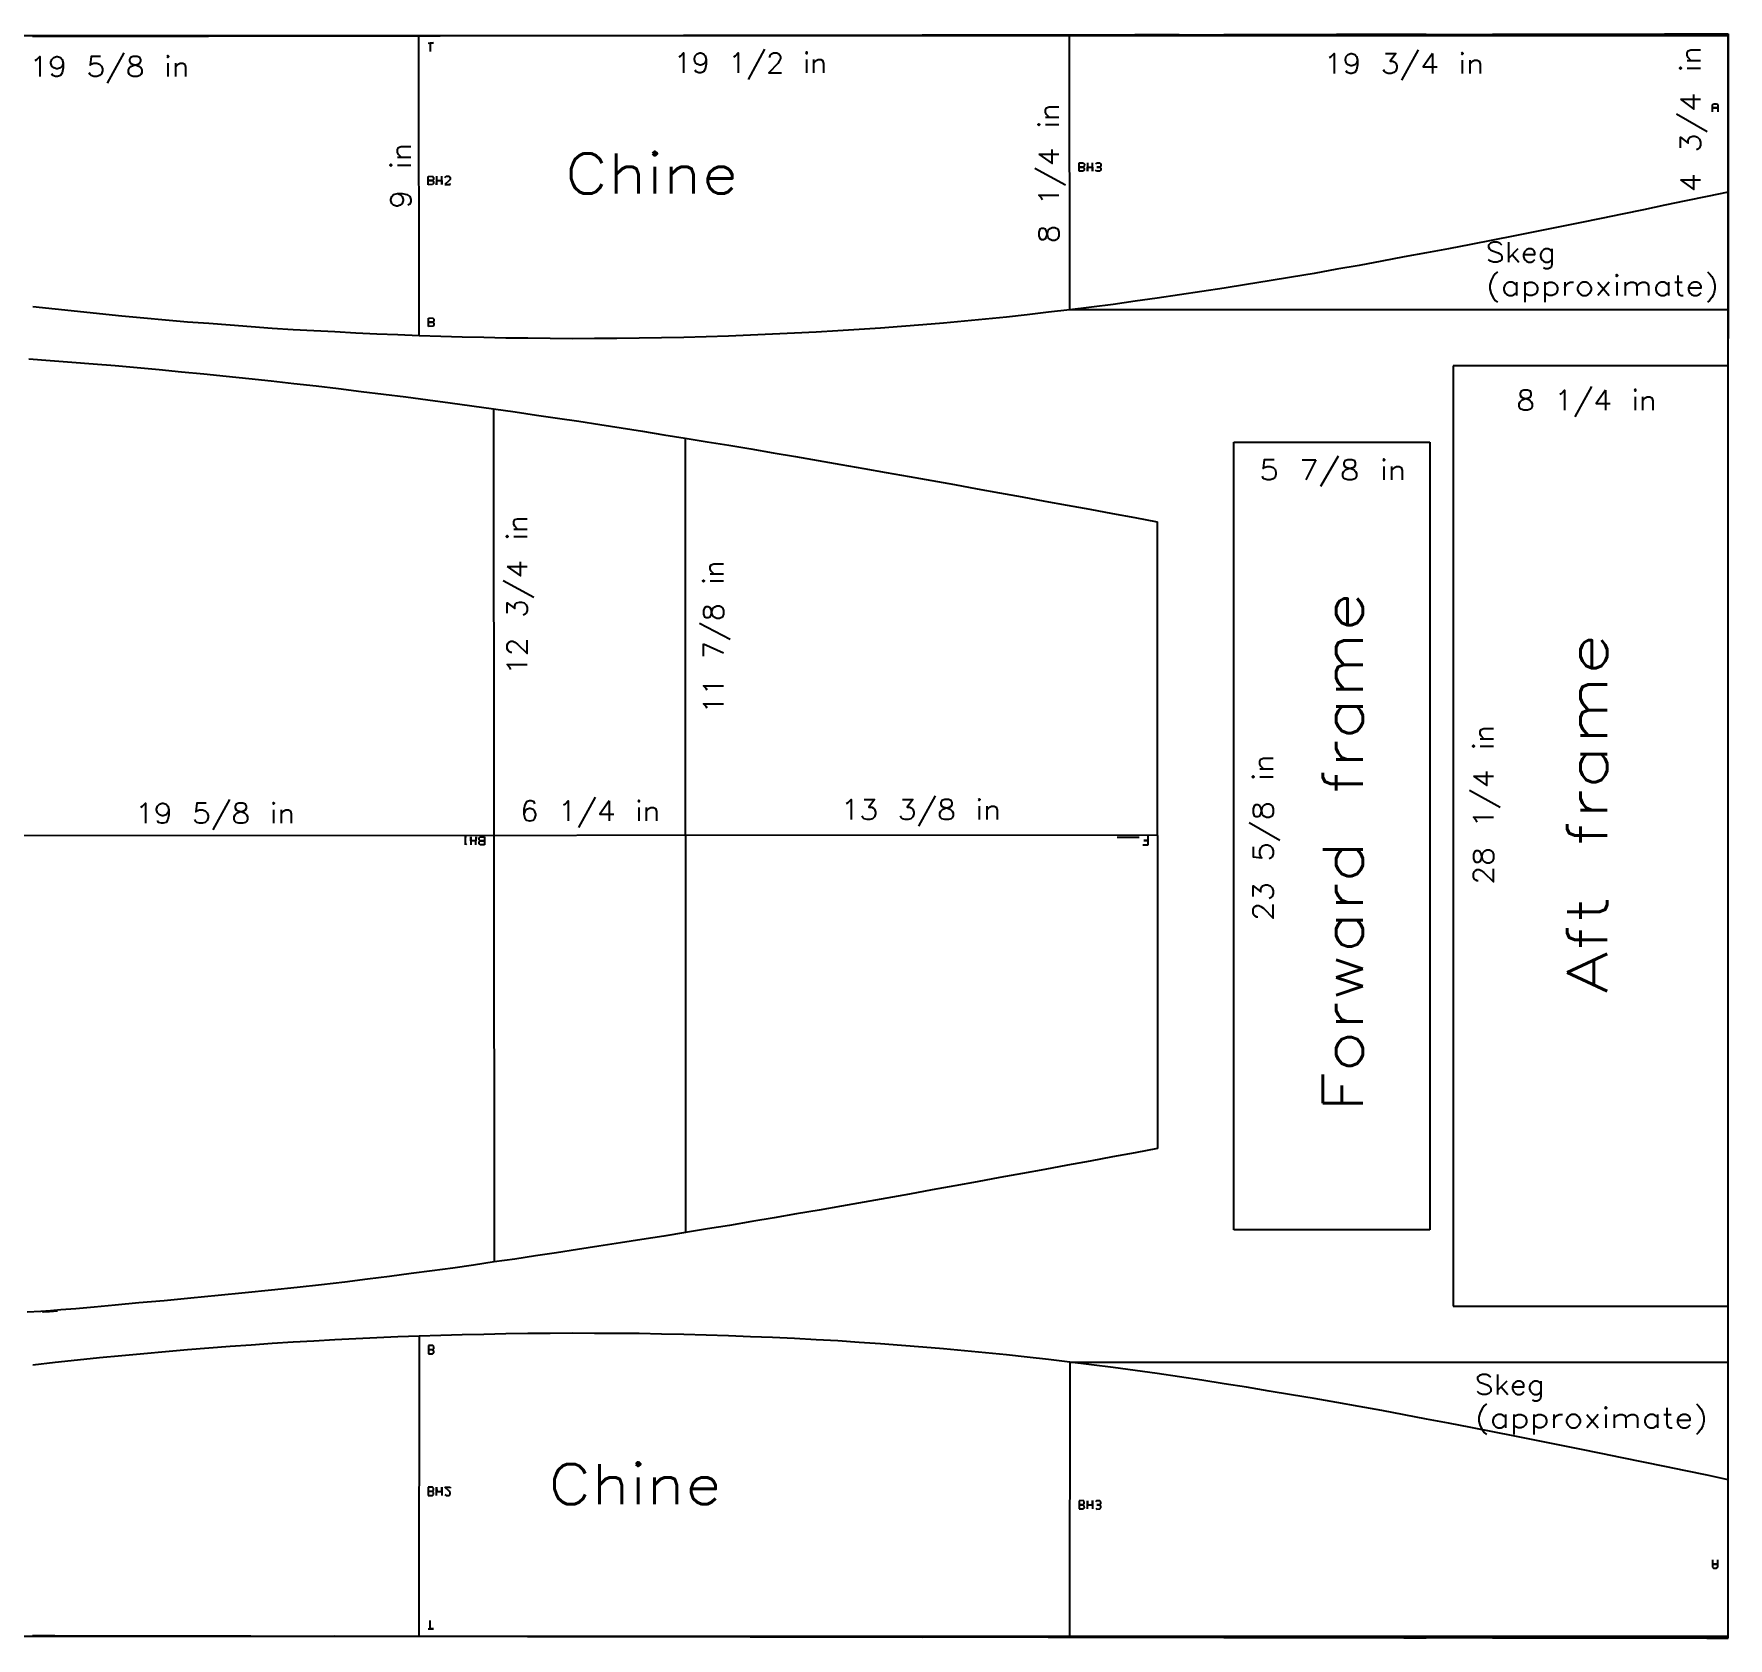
# Model space of a CAD drawing. Extents: x -42.5 to 53.5, y 4.2 to 52.3.
# Drawn here: x 2.7 to 53.5, y 4.2 to 52.3 of the extents above; entities that cross this region are included whole.
import ezdxf
from ezdxf.enums import TextEntityAlignment as Align

# ---------------------------------------------------------------- set-up
doc = ezdxf.new("R2010")
doc.units = 0
doc.layers.get('0').update_dxf_attribs({"linetype": 'CONTINUOUS'})
doc.styles.get("Standard").update_dxf_attribs({"font": 'TXT.SHX'})

msp = doc.modelspace()

# ---------------------------------------------------------------- linework, layer by layer
for p, q in [((2.63, 52.21), (3.3, 52.21)), ((3.3, 52.21), (3.97, 52.21)), ((3.97, 52.21), (4.63, 52.21)), ((4.63, 52.21), (5.29, 52.21)), ((5.29, 52.21), (5.96, 52.21)), ((5.96, 52.21), (6.61, 52.21)), ((6.61, 52.21), (7.26, 52.21)), ((7.26, 52.21), (7.91, 52.21)), ((7.91, 52.21), (8.55, 52.22)), ((7.91, 52.21), (7.91, 52.21)), ((7.91, 52.21), (7.91, 52.21)), ((8.55, 52.22), (9.18, 52.22)), ((9.18, 52.22), (9.81, 52.22)), ((9.81, 52.22), (10.44, 52.22)), ((10.44, 52.22), (11.07, 52.22)), ((11.07, 52.22), (11.69, 52.22)), ((11.69, 52.22), (12.32, 52.22)), ((12.32, 52.22), (12.95, 52.22)), ((12.95, 52.22), (13.58, 52.22)), ((13.58, 52.22), (14.22, 52.22)), ((14.23, 43.22), (14.22, 52.22)), ((14.22, 52.22), (14.22, 52.22)), ((14.22, 52.22), (14.22, 52.22)), ((14.22, 52.22), (14.86, 52.22)), ((14.5, 52), (14.66, 52.01)), ((14.66, 52.01), (14.56, 52)), ((14.56, 52), (14.56, 51.75)), ((14.86, 52.22), (15.51, 52.23)), ((15.51, 52.23), (16.16, 52.23)), ((16.16, 52.23), (16.82, 52.23)), ((16.82, 52.23), (17.48, 52.23)), ((17.48, 52.23), (18.15, 52.23)), ((18.15, 52.23), (18.81, 52.23)), ((18.81, 52.23), (19.48, 52.23)), ((19.48, 52.23), (20.15, 52.23)), ((20.15, 52.23), (20.82, 52.23)), ((20.82, 52.23), (20.82, 52.23)), ((20.82, 52.23), (20.82, 52.23)), ((20.82, 52.23), (21.49, 52.23)), ((21.49, 52.23), (22.16, 52.24)), ((22.16, 52.24), (22.83, 52.24)), ((22.83, 52.24), (23.49, 52.24)), ((23.49, 52.24), (24.16, 52.24)), ((24.16, 52.24), (24.82, 52.24)), ((24.82, 52.24), (25.48, 52.24)), ((25.48, 52.24), (26.13, 52.24)), ((26.13, 52.24), (26.78, 52.24)), ((26.78, 52.24), (27.42, 52.24)), ((27.42, 52.24), (27.42, 52.24)), ((27.42, 52.24), (27.42, 52.24)), ((27.42, 52.24), (28.06, 52.24)), ((28.06, 52.24), (28.69, 52.24)), ((28.69, 52.24), (29.32, 52.25)), ((29.32, 52.25), (29.95, 52.25)), ((29.95, 52.25), (30.58, 52.25)), ((30.58, 52.25), (31.2, 52.25)), ((31.2, 52.25), (31.83, 52.25)), ((31.83, 52.25), (32.46, 52.25)), ((32.46, 52.25), (33.1, 52.25)), ((33.1, 52.25), (33.74, 52.25)), ((33.75, 44), (33.74, 52.25)), ((33.74, 52.25), (33.74, 52.25)), ((33.74, 52.25), (33.74, 52.25)), ((33.74, 52.25), (34.39, 52.25)), ((34.39, 52.25), (35.04, 52.25)), ((35.04, 52.25), (35.7, 52.26)), ((35.7, 52.26), (36.36, 52.26)), ((36.36, 52.26), (37.03, 52.26)), ((37.03, 52.26), (37.69, 52.25)), ((37.69, 52.25), (38.37, 52.26)), ((38.37, 52.26), (39.04, 52.26)), ((39.04, 52.26), (39.72, 52.26)), ((39.72, 52.26), (40.39, 52.26)), ((40.39, 52.26), (40.39, 52.26)), ((40.39, 52.26), (40.39, 52.26)), ((40.39, 52.26), (41.07, 52.26)), ((41.07, 52.26), (41.75, 52.27)), ((41.75, 52.27), (42.42, 52.27)), ((42.42, 52.27), (43.09, 52.27)), ((43.09, 52.27), (43.77, 52.27)), ((43.77, 52.27), (44.44, 52.27)), ((44.44, 52.27), (45.1, 52.26)), ((45.1, 52.26), (45.77, 52.26)), ((45.77, 52.26), (46.43, 52.27)), ((46.43, 52.27), (47.09, 52.27)), ((47.09, 52.27), (47.09, 52.27)), ((47.09, 52.27), (47.09, 52.27)), ((47.09, 52.27), (47.74, 52.27)), ((47.74, 52.27), (48.39, 52.27)), ((48.39, 52.27), (49.03, 52.27)), ((49.03, 52.27), (49.68, 52.27)), ((49.68, 52.27), (50.32, 52.27)), ((50.32, 52.27), (50.96, 52.27)), ((50.96, 52.27), (51.59, 52.28)), ((51.59, 52.28), (52.23, 52.28)), ((52.23, 52.28), (52.86, 52.28)), ((52.86, 52.28), (53.5, 52.28)), ((53.5, 52.28), (53.5, 52.28)), ((53.5, 52.28), (53.5, 47.53)), ((53.03, 50.15), (53.06, 50.18)), ((53.03, 49.94), (53.03, 50.15)), ((53.19, 50.06), (53.03, 50.06)), ((53.03, 50.06), (53.19, 50.06)), ((53.06, 50.18), (53.15, 50.18)), ((53.15, 50.18), (53.19, 50.15)), ((53.19, 50.15), (53.19, 50.06)), ((53.19, 50.06), (53.19, 49.94)), ((34.03, 48.16), (34.03, 48.41)), ((34.03, 48.41), (34.15, 48.41)), ((34.15, 48.41), (34.19, 48.37)), ((34.18, 48.31), (34.15, 48.28)), ((34.19, 48.37), (34.18, 48.31)), ((34.28, 48.41), (34.28, 48.16)), ((34.43, 48.16), (34.43, 48.41)), ((34.53, 48.38), (34.56, 48.41)), ((34.56, 48.41), (34.65, 48.41)), ((34.65, 48.41), (34.68, 48.38)), ((34.68, 48.31), (34.65, 48.28)), ((34.68, 48.38), (34.68, 48.31)), ((14.5, 48), (14.63, 48.01)), ((14.5, 47.75), (14.5, 48)), ((14.63, 47.88), (14.5, 47.88)), ((14.5, 47.88), (14.63, 47.88)), ((14.63, 48.01), (14.66, 47.97)), ((14.66, 47.91), (14.63, 47.88)), ((14.63, 47.88), (14.66, 47.85)), ((14.66, 47.79), (14.63, 47.76)), ((14.66, 47.97), (14.66, 47.91)), ((14.66, 47.85), (14.66, 47.79)), ((14.75, 48.01), (14.75, 47.75)), ((14.75, 47.75), (14.76, 47.88)), ((14.76, 47.88), (14.91, 47.88)), ((14.91, 47.76), (14.91, 48.01)), ((14.91, 47.88), (14.91, 47.76)), ((15, 47.97), (15.04, 48.01)), ((15.13, 47.88), (15, 47.76)), ((15.04, 48.01), (15.13, 48.01)), ((15.13, 48.01), (15.16, 47.97)), ((15.16, 47.91), (15.13, 47.88)), ((15.16, 47.97), (15.16, 47.91)), ((15.16, 47.76), (15.16, 47.79)), ((34.15, 48.28), (34.03, 48.28)), ((34.03, 48.28), (34.15, 48.28)), ((34.15, 48.16), (34.03, 48.16)), ((34.15, 48.28), (34.18, 48.25)), ((34.18, 48.19), (34.15, 48.16)), ((34.18, 48.25), (34.18, 48.19)), ((34.28, 48.16), (34.28, 48.28)), ((34.28, 48.28), (34.43, 48.28)), ((34.43, 48.28), (34.43, 48.16)), ((34.55, 48.16), (34.52, 48.19)), ((34.65, 48.16), (34.55, 48.16)), ((34.65, 48.28), (34.56, 48.28)), ((34.56, 48.28), (34.65, 48.28)), ((34.65, 48.28), (34.68, 48.25)), ((34.68, 48.19), (34.65, 48.16)), ((34.68, 48.25), (34.68, 48.19)), ((14.63, 47.76), (14.5, 47.75)), ((15, 47.76), (15.16, 47.76)), ((52.23, 47.27), (51.6, 47.14)), ((52.87, 47.4), (52.23, 47.27)), ((53.5, 47.53), (52.87, 47.4)), ((53.5, 47.53), (53.5, 47.53)), ((50.32, 46.87), (49.69, 46.74)), ((50.96, 47), (50.32, 46.87)), ((51.6, 47.14), (50.96, 47)), ((47.75, 46.35), (47.1, 46.22)), ((48.4, 46.48), (47.75, 46.35)), ((49.05, 46.61), (48.4, 46.48)), ((49.69, 46.74), (49.05, 46.61)), ((45.11, 45.83), (44.45, 45.71)), ((45.78, 45.96), (45.11, 45.83)), ((46.44, 46.09), (45.78, 45.96)), ((47.1, 46.22), (46.44, 46.09)), ((47.1, 46.22), (47.1, 46.22)), ((47.1, 46.22), (47.1, 46.22)), ((42.43, 45.33), (41.76, 45.22)), ((43.11, 45.46), (42.43, 45.33)), ((43.78, 45.59), (43.11, 45.46)), ((44.45, 45.71), (43.78, 45.59)), ((39.05, 44.76), (38.38, 44.65)), ((39.73, 44.87), (39.05, 44.76)), ((40.4, 44.98), (39.73, 44.87)), ((41.08, 45.09), (40.4, 44.98)), ((40.4, 44.98), (40.4, 44.98)), ((40.4, 44.98), (40.4, 44.98)), ((41.76, 45.22), (41.08, 45.09)), ((35.71, 44.26), (35.05, 44.16)), ((36.37, 44.35), (35.71, 44.26)), ((37.04, 44.45), (36.37, 44.35)), ((37.71, 44.55), (37.04, 44.45)), ((38.38, 44.65), (37.71, 44.55)), ((3.31, 44.02), (2.64, 44.09)), ((3.98, 43.95), (3.31, 44.02)), ((4.64, 43.88), (3.98, 43.95)), ((5.31, 43.81), (4.64, 43.88)), ((5.97, 43.75), (5.31, 43.81)), ((6.62, 43.69), (5.97, 43.75)), ((14.51, 43.75), (14.63, 43.76)), ((14.51, 43.5), (14.51, 43.75)), ((14.63, 43.76), (14.67, 43.72)), ((14.67, 43.72), (14.67, 43.66)), ((31.22, 43.72), (30.59, 43.66)), ((31.85, 43.78), (31.22, 43.72)), ((32.47, 43.85), (31.85, 43.78)), ((33.11, 43.93), (32.47, 43.85)), ((33.75, 44), (33.11, 43.93)), ((34.4, 44.08), (33.75, 44)), ((33.75, 44), (33.75, 44)), ((33.75, 44), (33.75, 44)), ((35.05, 44.16), (34.4, 44.08)), ((7.28, 43.63), (6.62, 43.69)), ((7.92, 43.59), (7.28, 43.63)), ((8.56, 43.54), (7.92, 43.59)), ((7.92, 43.59), (7.92, 43.59)), ((7.92, 43.59), (7.92, 43.59)), ((9.19, 43.49), (8.56, 43.54)), ((9.82, 43.44), (9.19, 43.49)), ((10.45, 43.4), (9.82, 43.44)), ((11.07, 43.37), (10.45, 43.4)), ((11.7, 43.34), (11.07, 43.37)), ((12.33, 43.3), (11.7, 43.34)), ((12.96, 43.27), (12.33, 43.3)), ((13.59, 43.25), (12.96, 43.27)), ((14.23, 43.22), (13.59, 43.25)), ((14.88, 43.2), (14.23, 43.22)), ((14.23, 43.22), (14.23, 43.22)), ((14.23, 43.22), (14.23, 43.22)), ((14.63, 43.63), (14.51, 43.63)), ((14.51, 43.63), (14.63, 43.63)), ((14.64, 43.51), (14.51, 43.5)), ((14.67, 43.66), (14.63, 43.63)), ((14.63, 43.63), (14.67, 43.6)), ((14.67, 43.53), (14.64, 43.51)), ((14.67, 43.6), (14.67, 43.53)), ((23.51, 43.21), (22.84, 43.19)), ((24.17, 43.24), (23.51, 43.21)), ((24.83, 43.27), (24.17, 43.24)), ((25.49, 43.3), (24.83, 43.27)), ((26.14, 43.33), (25.49, 43.3)), ((26.79, 43.37), (26.14, 43.33)), ((27.43, 43.41), (26.79, 43.37)), ((28.07, 43.45), (27.43, 43.41)), ((27.43, 43.41), (27.43, 43.41)), ((27.43, 43.41), (27.43, 43.41)), ((28.7, 43.5), (28.07, 43.45)), ((29.34, 43.55), (28.7, 43.5)), ((29.96, 43.6), (29.34, 43.55)), ((30.59, 43.66), (29.96, 43.6)), ((15.52, 43.18), (14.88, 43.2)), ((16.17, 43.17), (15.52, 43.18)), ((16.83, 43.15), (16.17, 43.17)), ((17.49, 43.15), (16.83, 43.15)), ((18.16, 43.14), (17.49, 43.15)), ((18.83, 43.13), (18.16, 43.14)), ((19.49, 43.14), (18.83, 43.13)), ((20.16, 43.14), (19.49, 43.14)), ((20.83, 43.15), (20.16, 43.14)), ((21.5, 43.16), (20.83, 43.15)), ((20.83, 43.15), (20.83, 43.15)), ((20.83, 43.15), (20.83, 43.15)), ((22.17, 43.17), (21.5, 43.16)), ((22.84, 43.19), (22.17, 43.17)), ((2.52, 42.53), (3.16, 42.48)), ((3.16, 42.48), (3.16, 42.48)), ((3.16, 42.48), (3.16, 42.48)), ((3.16, 42.48), (3.81, 42.43)), ((3.81, 42.43), (4.45, 42.38)), ((4.45, 42.38), (5.11, 42.33)), ((5.11, 42.33), (5.77, 42.27)), ((5.77, 42.27), (6.43, 42.21)), ((6.43, 42.21), (7.1, 42.14)), ((53.5, 42.32), (45.25, 42.32)), ((45.25, 42.32), (45.25, 28.22)), ((53.5, 28.22), (53.5, 42.32)), ((7.1, 42.14), (7.77, 42.08)), ((7.77, 42.08), (8.44, 42.01)), ((8.44, 42.01), (9.12, 41.94)), ((9.12, 41.94), (9.79, 41.87)), ((9.79, 41.87), (9.79, 41.87)), ((9.79, 41.87), (9.79, 41.87)), ((9.79, 41.87), (10.47, 41.79)), ((10.47, 41.79), (11.14, 41.72)), ((11.14, 41.72), (11.81, 41.64)), ((11.81, 41.64), (12.49, 41.55)), ((12.49, 41.55), (13.16, 41.47)), ((13.16, 41.47), (13.83, 41.39)), ((13.83, 41.39), (14.49, 41.3)), ((14.49, 41.3), (15.16, 41.21)), ((15.16, 41.21), (15.81, 41.12)), ((15.81, 41.12), (16.46, 41.03)), ((16.46, 41.03), (16.48, 15.45)), ((16.46, 41.03), (16.46, 41.03)), ((16.46, 41.03), (16.46, 41.03)), ((16.46, 41.03), (17.11, 40.94)), ((17.11, 40.94), (17.75, 40.84)), ((17.75, 40.84), (18.38, 40.75)), ((18.38, 40.75), (19.02, 40.66)), ((19.02, 40.66), (19.65, 40.56)), ((19.65, 40.56), (20.29, 40.46)), ((20.29, 40.46), (20.93, 40.36)), ((20.93, 40.36), (21.57, 40.25)), ((21.57, 40.25), (22.21, 40.15)), ((22.21, 40.15), (22.87, 40.04)), ((22.87, 40.04), (22.87, 40.04)), ((22.87, 40.04), (22.87, 40.04)), ((22.87, 40.04), (23.52, 39.94)), ((23.52, 39.94), (24.18, 39.83)), ((24.18, 39.83), (24.85, 39.71)), ((24.85, 39.71), (25.52, 39.6)), ((25.52, 39.6), (26.2, 39.48)), ((26.2, 39.48), (26.88, 39.36)), ((26.88, 39.36), (27.57, 39.24)), ((27.57, 39.24), (28.24, 39.12)), ((28.24, 39.12), (28.93, 39)), ((28.93, 39), (29.61, 38.88)), ((29.61, 38.88), (29.61, 38.88)), ((29.61, 38.88), (29.61, 38.88)), ((29.61, 38.88), (30.29, 38.76)), ((30.29, 38.76), (30.97, 38.63)), ((30.97, 38.63), (31.64, 38.51)), ((31.64, 38.51), (32.32, 38.39)), ((32.32, 38.39), (33, 38.26)), ((33, 38.26), (33.67, 38.14)), ((33.67, 38.14), (34.35, 38.02)), ((34.35, 38.02), (35.03, 37.89)), ((35.03, 37.89), (35.7, 37.77)), ((35.7, 37.77), (36.37, 37.64)), ((36.37, 37.64), (36.38, 18.85)), ((15.65, 28.21), (15.59, 28.21)), ((15.62, 27.96), (15.62, 28.21)), ((15.62, 28.21), (15.65, 28.21)), ((15.65, 27.99), (15.62, 27.96)), ((15.78, 28.08), (15.78, 28.2)), ((15.78, 28.2), (15.78, 27.96)), ((15.93, 28.08), (15.78, 28.08)), ((15.93, 27.96), (15.94, 28.2)), ((15.94, 28.2), (15.93, 28.08)), ((16.03, 28.17), (16.06, 28.2)), ((16.03, 28.11), (16.03, 28.17)), ((16.06, 28.08), (16.03, 28.11)), ((16.03, 28.05), (16.06, 28.08)), ((16.03, 27.99), (16.03, 28.05)), ((16.06, 27.96), (16.03, 27.99)), ((16.06, 28.2), (16.19, 28.2)), ((16.06, 28.08), (16.19, 28.08)), ((16.19, 28.08), (16.06, 28.08)), ((16.19, 27.96), (16.06, 27.96)), ((16.19, 28.2), (16.19, 27.96)), ((35.94, 27.96), (36.1, 27.96)), ((36.1, 28.09), (35.97, 28.09)), ((35.97, 28.09), (36.1, 28.09)), ((36.1, 28.09), (36.1, 28.22)), ((36.1, 27.96), (36.1, 28.09)), ((45.25, 28.22), (45.25, 14.12)), ((53.5, 14.12), (53.5, 28.22)), ((36.38, 18.85), (35.71, 18.72)), ((33.68, 18.35), (33, 18.22)), ((34.36, 18.47), (33.68, 18.35)), ((35.03, 18.6), (34.36, 18.47)), ((35.71, 18.72), (35.03, 18.6)), ((30.97, 17.85), (30.3, 17.73)), ((31.65, 17.98), (30.97, 17.85)), ((32.33, 18.1), (31.65, 17.98)), ((33, 18.22), (32.33, 18.1)), ((28.26, 17.36), (27.58, 17.24)), ((28.94, 17.48), (28.26, 17.36)), ((29.62, 17.61), (28.94, 17.48)), ((30.3, 17.73), (29.62, 17.61)), ((29.62, 17.61), (29.62, 17.61)), ((29.62, 17.61), (29.62, 17.61)), ((25.55, 16.89), (24.88, 16.77)), ((26.23, 17), (25.55, 16.89)), ((26.9, 17.12), (26.23, 17)), ((27.58, 17.24), (26.9, 17.12)), ((22.22, 16.33), (21.57, 16.22)), ((22.88, 16.44), (22.22, 16.33)), ((23.54, 16.54), (22.88, 16.44)), ((22.88, 16.44), (22.88, 16.44)), ((22.88, 16.44), (22.88, 16.44)), ((24.21, 16.66), (23.54, 16.54)), ((24.88, 16.77), (24.21, 16.66)), ((18.98, 15.82), (18.35, 15.72)), ((19.62, 15.92), (18.98, 15.82)), ((20.27, 16.02), (19.62, 15.92)), ((20.91, 16.12), (20.27, 16.02)), ((21.57, 16.22), (20.91, 16.12)), ((15.24, 15.26), (14.62, 15.18)), ((15.86, 15.35), (15.24, 15.26)), ((16.48, 15.45), (15.86, 15.35)), ((17.1, 15.53), (16.48, 15.45)), ((16.48, 15.45), (16.48, 15.45)), ((16.48, 15.45), (16.48, 15.45)), ((17.72, 15.63), (17.1, 15.53)), ((18.35, 15.72), (17.72, 15.63)), ((11.3, 14.76), (10.57, 14.68)), ((12, 14.84), (11.3, 14.76)), ((12.68, 14.93), (12, 14.84)), ((13.34, 15.01), (12.68, 14.93)), ((13.99, 15.1), (13.34, 15.01)), ((14.62, 15.18), (13.99, 15.1)), ((6.58, 14.28), (5.82, 14.22)), ((7.38, 14.36), (6.58, 14.28)), ((8.2, 14.44), (7.38, 14.36)), ((9.01, 14.52), (8.2, 14.44)), ((9.8, 14.6), (9.01, 14.52)), ((10.57, 14.68), (9.8, 14.6)), ((9.8, 14.6), (9.8, 14.6)), ((9.8, 14.6), (9.8, 14.6)), ((2.88, 13.96), (2.47, 13.94)), ((3.17, 13.98), (2.88, 13.96)), ((2.99, 13.96), (2.93, 13.95)), ((2.93, 13.95), (2.95, 13.95)), ((2.95, 13.95), (3.03, 13.96)), ((3.17, 13.98), (2.99, 13.96)), ((3.03, 13.96), (3.14, 13.96)), ((3.14, 13.96), (3.26, 13.97)), ((3.48, 14.01), (3.17, 13.98)), ((3.33, 13.99), (3.17, 13.98)), ((3.17, 13.98), (3.17, 13.98)), ((3.17, 13.98), (3.17, 13.98)), ((3.17, 13.98), (3.17, 13.98)), ((3.17, 13.98), (3.17, 13.98)), ((3.26, 13.97), (3.35, 13.98)), ((3.38, 13.99), (3.33, 13.99)), ((3.35, 13.98), (3.38, 13.99)), ((3.93, 14.04), (3.48, 14.01)), ((4.48, 14.09), (3.93, 14.04)), ((5.11, 14.15), (4.48, 14.09)), ((5.82, 14.22), (5.11, 14.15)), ((45.25, 14.12), (53.5, 14.12)), ((14.23, 13.22), (13.59, 13.2)), ((14.23, 13.22), (14.22, 4.22)), ((14.88, 13.24), (14.23, 13.22)), ((14.23, 13.22), (14.23, 13.22)), ((14.23, 13.22), (14.23, 13.22)), ((15.52, 13.26), (14.88, 13.24)), ((16.17, 13.27), (15.52, 13.26)), ((16.83, 13.29), (16.17, 13.27)), ((17.49, 13.3), (16.83, 13.29)), ((18.16, 13.3), (17.49, 13.3)), ((18.83, 13.31), (18.16, 13.3)), ((19.49, 13.3), (18.83, 13.31)), ((20.16, 13.3), (19.49, 13.3)), ((20.83, 13.3), (20.16, 13.3)), ((21.5, 13.28), (20.83, 13.3)), ((20.83, 13.3), (20.83, 13.3)), ((20.83, 13.3), (20.83, 13.3)), ((22.17, 13.27), (21.5, 13.28)), ((22.84, 13.25), (22.17, 13.27)), ((23.51, 13.23), (22.84, 13.25)), ((24.17, 13.2), (23.51, 13.23)), ((6.62, 12.75), (5.97, 12.69)), ((7.28, 12.81), (6.62, 12.75)), ((7.92, 12.86), (7.28, 12.81)), ((8.56, 12.91), (7.92, 12.86)), ((7.92, 12.86), (7.92, 12.86)), ((7.92, 12.86), (7.92, 12.86)), ((9.19, 12.95), (8.56, 12.91)), ((9.82, 13), (9.19, 12.95)), ((10.45, 13.04), (9.82, 13)), ((11.07, 13.07), (10.45, 13.04)), ((11.7, 13.11), (11.07, 13.07)), ((12.33, 13.14), (11.7, 13.11)), ((12.96, 13.17), (12.33, 13.14)), ((13.59, 13.2), (12.96, 13.17)), ((14.51, 12.94), (14.51, 12.69)), ((14.64, 12.94), (14.51, 12.94)), ((14.63, 12.81), (14.51, 12.82)), ((14.51, 12.82), (14.63, 12.81)), ((14.63, 12.81), (14.67, 12.84)), ((14.67, 12.78), (14.63, 12.81)), ((14.63, 12.69), (14.67, 12.72)), ((14.67, 12.91), (14.64, 12.94)), ((14.67, 12.84), (14.67, 12.91)), ((14.67, 12.72), (14.67, 12.78)), ((24.83, 13.18), (24.17, 13.2)), ((25.49, 13.15), (24.83, 13.18)), ((26.14, 13.11), (25.49, 13.15)), ((26.79, 13.08), (26.14, 13.11)), ((27.43, 13.03), (26.79, 13.08)), ((28.07, 12.99), (27.43, 13.03)), ((27.43, 13.03), (27.43, 13.03)), ((27.43, 13.03), (27.43, 13.03)), ((28.7, 12.94), (28.07, 12.99)), ((29.34, 12.89), (28.7, 12.94)), ((29.96, 12.84), (29.34, 12.89)), ((30.59, 12.78), (29.96, 12.84)), ((31.22, 12.72), (30.59, 12.78)), ((31.85, 12.66), (31.22, 12.72)), ((3.31, 12.43), (2.64, 12.35)), ((3.98, 12.5), (3.31, 12.43)), ((4.64, 12.57), (3.98, 12.5)), ((5.31, 12.63), (4.64, 12.57)), ((5.97, 12.69), (5.31, 12.63)), ((14.51, 12.69), (14.63, 12.69)), ((32.47, 12.59), (31.85, 12.66)), ((33.11, 12.52), (32.47, 12.59)), ((33.75, 12.44), (33.11, 12.52)), ((33.75, 12.44), (33.74, 4.19)), ((34.4, 12.36), (33.75, 12.44)), ((33.75, 12.44), (33.75, 12.44)), ((33.75, 12.44), (33.75, 12.44)), ((35.05, 12.28), (34.4, 12.36)), ((35.71, 12.19), (35.05, 12.28)), ((36.37, 12.1), (35.71, 12.19)), ((37.04, 12), (36.37, 12.1)), ((37.71, 11.9), (37.04, 12)), ((38.38, 11.79), (37.71, 11.9)), ((39.05, 11.69), (38.38, 11.79)), ((39.73, 11.57), (39.05, 11.69)), ((40.4, 11.46), (39.73, 11.57)), ((41.08, 11.35), (40.4, 11.46)), ((40.4, 11.46), (40.4, 11.46)), ((40.4, 11.46), (40.4, 11.46)), ((41.76, 11.23), (41.08, 11.35)), ((42.43, 11.11), (41.76, 11.23)), ((43.11, 10.99), (42.43, 11.11)), ((43.78, 10.86), (43.11, 10.99)), ((44.45, 10.73), (43.78, 10.86)), ((45.11, 10.61), (44.45, 10.73)), ((45.78, 10.48), (45.11, 10.61)), ((46.44, 10.35), (45.78, 10.48)), ((47.1, 10.22), (46.44, 10.35)), ((47.75, 10.09), (47.1, 10.22)), ((47.1, 10.22), (47.1, 10.22)), ((47.1, 10.22), (47.1, 10.22)), ((48.4, 9.96), (47.75, 10.09)), ((49.05, 9.83), (48.4, 9.96)), ((49.69, 9.7), (49.05, 9.83)), ((50.32, 9.57), (49.69, 9.7)), ((50.96, 9.44), (50.32, 9.57)), ((51.6, 9.31), (50.96, 9.44)), ((52.23, 9.18), (51.6, 9.31)), ((52.87, 9.05), (52.23, 9.18)), ((14.5, 8.69), (14.5, 8.44)), ((14.63, 8.69), (14.5, 8.69)), ((14.66, 8.66), (14.63, 8.69)), ((14.66, 8.59), (14.66, 8.66)), ((14.75, 8.44), (14.75, 8.69)), ((14.75, 8.69), (14.76, 8.56)), ((14.91, 8.56), (14.91, 8.69)), ((14.91, 8.69), (14.91, 8.44)), ((15.13, 8.57), (15, 8.69)), ((15, 8.69), (15.16, 8.69)), ((15.16, 8.69), (15.16, 8.66)), ((53.5, 8.91), (52.87, 9.05)), ((53.5, 4.16), (53.5, 8.91)), ((53.5, 8.91), (53.5, 8.91)), ((14.63, 8.56), (14.5, 8.57)), ((14.5, 8.57), (14.63, 8.56)), ((14.5, 8.44), (14.63, 8.44)), ((14.63, 8.56), (14.66, 8.59)), ((14.66, 8.53), (14.63, 8.56)), ((14.63, 8.44), (14.66, 8.47)), ((14.66, 8.47), (14.66, 8.53)), ((14.76, 8.56), (14.91, 8.56)), ((15, 8.47), (15.04, 8.44)), ((15.04, 8.44), (15.13, 8.44)), ((15.16, 8.53), (15.13, 8.57)), ((15.13, 8.44), (15.16, 8.47)), ((15.16, 8.47), (15.16, 8.53)), ((34.15, 8.29), (34.03, 8.28)), ((34.03, 8.28), (34.03, 8.04)), ((34.15, 8.16), (34.03, 8.16)), ((34.03, 8.16), (34.15, 8.16)), ((34.18, 8.26), (34.15, 8.29)), ((34.15, 8.16), (34.18, 8.19)), ((34.18, 8.13), (34.15, 8.16)), ((34.18, 8.19), (34.18, 8.26)), ((34.28, 8.04), (34.28, 8.28)), ((34.28, 8.28), (34.28, 8.16)), ((34.28, 8.16), (34.43, 8.16)), ((34.43, 8.16), (34.43, 8.29)), ((34.43, 8.29), (34.43, 8.04)), ((34.55, 8.28), (34.52, 8.25)), ((34.65, 8.28), (34.55, 8.28)), ((34.65, 8.16), (34.56, 8.16)), ((34.56, 8.16), (34.65, 8.16)), ((34.68, 8.25), (34.65, 8.28)), ((34.65, 8.16), (34.68, 8.19)), ((34.68, 8.13), (34.65, 8.16)), ((34.68, 8.19), (34.68, 8.25)), ((34.03, 8.04), (34.15, 8.04)), ((34.15, 8.04), (34.19, 8.07)), ((34.19, 8.07), (34.18, 8.13)), ((34.53, 8.06), (34.56, 8.03)), ((34.56, 8.03), (34.65, 8.04)), ((34.65, 8.04), (34.68, 8.07)), ((34.68, 8.07), (34.68, 8.13)), ((53.03, 6.51), (53.03, 6.29)), ((53.19, 6.38), (53.03, 6.38)), ((53.03, 6.38), (53.19, 6.38)), ((53.03, 6.29), (53.06, 6.26)), ((53.06, 6.26), (53.15, 6.26)), ((53.15, 6.26), (53.19, 6.29)), ((53.19, 6.38), (53.19, 6.51)), ((53.19, 6.29), (53.19, 6.38)), ((14.56, 4.44), (14.56, 4.69)), ((2.63, 4.24), (3.3, 4.24)), ((3.3, 4.24), (3.97, 4.23)), ((3.97, 4.23), (4.63, 4.23)), ((4.63, 4.23), (5.29, 4.23)), ((5.29, 4.23), (5.96, 4.23)), ((5.96, 4.23), (6.61, 4.23)), ((6.61, 4.23), (7.26, 4.23)), ((7.26, 4.23), (7.91, 4.23)), ((7.91, 4.23), (7.91, 4.23)), ((7.91, 4.23), (7.91, 4.23)), ((7.91, 4.23), (8.55, 4.23)), ((8.55, 4.23), (9.18, 4.23)), ((9.18, 4.23), (9.81, 4.22)), ((9.81, 4.22), (10.44, 4.22)), ((10.44, 4.22), (11.07, 4.22)), ((11.07, 4.22), (11.69, 4.23)), ((11.69, 4.23), (12.32, 4.22)), ((12.32, 4.22), (12.95, 4.22)), ((12.95, 4.22), (13.58, 4.22)), ((13.58, 4.22), (14.22, 4.22)), ((14.22, 4.22), (14.22, 4.22)), ((14.22, 4.22), (14.22, 4.22)), ((14.22, 4.22), (14.86, 4.22)), ((14.5, 4.44), (14.66, 4.44)), ((14.66, 4.44), (14.56, 4.44)), ((14.86, 4.22), (15.51, 4.22)), ((15.51, 4.22), (16.16, 4.22)), ((16.16, 4.22), (16.82, 4.22)), ((16.82, 4.22), (17.48, 4.21)), ((17.48, 4.21), (18.15, 4.21)), ((18.15, 4.21), (18.81, 4.21)), ((18.81, 4.21), (19.48, 4.21)), ((19.48, 4.21), (20.15, 4.21)), ((20.15, 4.21), (20.82, 4.21)), ((20.82, 4.21), (20.82, 4.21)), ((20.82, 4.21), (20.82, 4.21)), ((20.82, 4.21), (21.49, 4.21)), ((21.49, 4.21), (22.16, 4.21)), ((22.16, 4.21), (22.83, 4.21)), ((22.83, 4.21), (23.49, 4.21)), ((23.49, 4.21), (24.16, 4.2)), ((24.16, 4.2), (24.82, 4.2)), ((24.82, 4.2), (25.48, 4.2)), ((25.48, 4.2), (26.13, 4.2)), ((26.13, 4.2), (26.78, 4.2)), ((26.78, 4.2), (27.42, 4.2)), ((27.42, 4.2), (27.42, 4.2)), ((27.42, 4.2), (27.42, 4.2)), ((27.42, 4.2), (28.06, 4.2)), ((28.06, 4.2), (28.69, 4.2)), ((28.69, 4.2), (29.32, 4.19)), ((29.32, 4.19), (29.95, 4.2)), ((29.95, 4.2), (30.58, 4.2)), ((30.58, 4.2), (31.2, 4.2)), ((31.2, 4.2), (31.83, 4.2)), ((31.83, 4.2), (32.46, 4.2)), ((32.46, 4.2), (33.1, 4.19)), ((33.1, 4.19), (33.74, 4.19)), ((33.74, 4.19), (33.74, 4.19)), ((33.74, 4.19), (33.74, 4.19)), ((33.74, 4.19), (34.39, 4.19)), ((34.39, 4.19), (35.04, 4.19)), ((35.04, 4.19), (35.7, 4.19)), ((35.7, 4.19), (36.36, 4.19)), ((36.36, 4.19), (37.03, 4.19)), ((37.03, 4.19), (37.69, 4.19)), ((37.69, 4.19), (38.37, 4.18)), ((38.37, 4.18), (39.04, 4.18)), ((39.04, 4.18), (39.72, 4.18)), ((39.72, 4.18), (40.39, 4.18)), ((40.39, 4.18), (40.39, 4.18)), ((40.39, 4.18), (40.39, 4.18)), ((40.39, 4.18), (41.07, 4.18)), ((41.07, 4.18), (41.75, 4.18)), ((41.75, 4.18), (42.42, 4.18)), ((42.42, 4.18), (43.09, 4.18)), ((43.09, 4.18), (43.77, 4.17)), ((43.77, 4.17), (44.44, 4.17)), ((44.44, 4.17), (45.1, 4.18)), ((45.1, 4.18), (45.77, 4.18)), ((45.77, 4.18), (46.43, 4.17)), ((46.43, 4.17), (47.09, 4.17)), ((47.09, 4.17), (47.09, 4.17)), ((47.09, 4.17), (47.09, 4.17)), ((47.09, 4.17), (47.74, 4.17)), ((47.74, 4.17), (48.39, 4.17)), ((48.39, 4.17), (49.03, 4.17)), ((49.03, 4.17), (49.68, 4.17)), ((49.68, 4.17), (50.32, 4.17)), ((50.32, 4.17), (50.96, 4.17)), ((50.96, 4.17), (51.59, 4.17)), ((51.59, 4.17), (52.23, 4.17)), ((52.23, 4.17), (52.86, 4.16)), ((52.86, 4.16), (53.5, 4.16)), ((53.5, 4.16), (53.5, 4.16))]:
    msp.add_line(p, q)
at = {"color": 7, "linetype": 'CONTINUOUS'}
for p, q in [((53.5, 52.16), (53.5, 43.14)), ((53.5, 44), (33.75, 44)), ((22.21, 40.15), (22.22, 16.33)), ((38.67, 16.41), (38.67, 40.03)), ((38.67, 40.03), (44.55, 40.03)), ((44.55, 40.03), (44.55, 16.41)), ((36.37, 28.24), (-42.5, 28.2)), ((35.17, 28.19), (35.83, 28.19)), ((44.55, 16.41), (38.67, 16.41)), ((53.5, 4.28), (53.5, 13.31)), ((33.74, 12.44), (53.5, 12.44))]:
    msp.add_line(p, q, dxfattribs=at)
msp.add_lwpolyline([(-42.5, 4.22), (53.5, 4.22), (53.5, 52.22), (-42.5, 52.22)], close=True, dxfattribs=at)

# ---------------------------------------------------------------- texts
for s, height, p, p2 in [('19 5/8 in', 0.6, (2.54, 51), (7.34, 51)), ('19 1/2 in', 0.6, (21.87, 51.11), (26.47, 51.11)), ('19 3/4 in', 0.6, (41.37, 51.09), (46.17, 51.09)), ('Chine', 1.2, (18.61, 47.49), (23.81, 47.49)), ('Skeg ', 0.6, (46.23, 45.43), (48.92, 45.43)), ('(approximate)', 0.6, (46.23, 44.43), (53.23, 44.43)), ('8 1/4 in', 0.6, (47.15, 40.99), (51.35, 40.99)), ('5 7/8 in', 0.6, (39.44, 38.9), (43.84, 38.9)), ('19 5/8 in', 0.6, (5.71, 28.6), (10.51, 28.6)), ('6 1/4 in', 0.6, (17.26, 28.67), (21.46, 28.67)), ('13 3/8 in', 0.6, (26.88, 28.71), (31.68, 28.71)), ('Skeg ', 0.6, (45.9, 11.47), (48.59, 11.47)), ('(approximate)', 0.6, (45.9, 10.47), (52.9, 10.47)), ('Chine', 1.2, (18.11, 8.18), (23.31, 8.18))]:
    msp.add_text(s, height=height, dxfattribs=at).set_placement(p, p2, align=Align.FIT)
for s, height, p, p2 in [('4 3/4 in', 0.6, (52.67, 47.52), (52.67, 51.92)), ('8 1/4 in', 0.6, (33.42, 46), (33.42, 50.2)), ('9 in', 0.6, (13.98, 47.02), (13.98, 49.02)), ('12 3/4 in', 0.6, (17.47, 33.05), (17.47, 37.85)), ('11 7/8 in', 0.6, (23.36, 31.89), (23.36, 36.49)), ('Forward frame', 1.2, (42.54, 19.94), (42.54, 35.54)), ('Aft frame', 1.2, (49.87, 23.5), (49.87, 34.3)), ('28 1/4 in', 0.6, (46.46, 26.76), (46.46, 31.56)), ('23 5/8 in', 0.6, (39.85, 25.67), (39.85, 30.67))]:
    msp.add_text(s, height=height, rotation=90, dxfattribs=at).set_placement(p, p2, align=Align.FIT)

doc.saveas('drawing.dxf')
